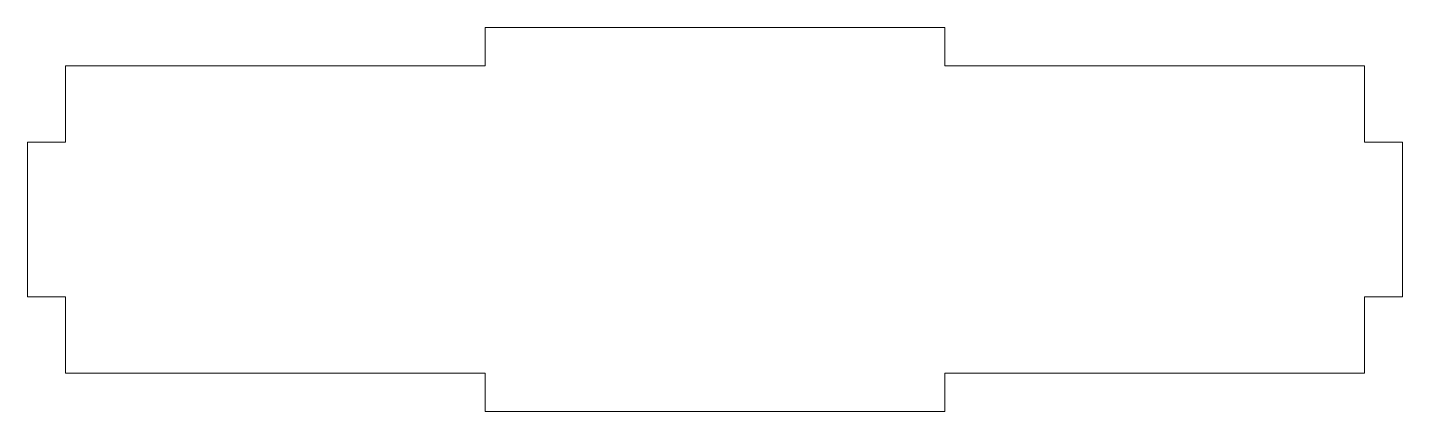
# Model space of a CAD drawing. Header units: millimetres. Extents: x -90 to 90, y -25 to 25.
import ezdxf

# ---------------------------------------------------------------- set-up
doc = ezdxf.new("R2010")
doc.units = ezdxf.units.MM
doc.layers.get('0').update_dxf_attribs({"lineweight": 5})

msp = doc.modelspace()

# ---------------------------------------------------------------- linework, layer by layer
msp.add_lwpolyline([(85.15, 10.15), (90.15, 10.15), (90.15, -10.15), (85.15, -10.15), (85.15, -20.15), (30.15, -20.15), (30.15, -25.15), (-30.15, -25.15), (-30.15, -20.15), (-85.15, -20.15), (-85.15, -10.15), (-90.15, -10.15), (-90.15, 10.15), (-85.15, 10.15), (-85.15, 20.15), (-30.15, 20.15), (-30.15, 25.15), (30.15, 25.15), (30.15, 20.15), (85.15, 20.15)], close=True)

doc.saveas('drawing.dxf')
